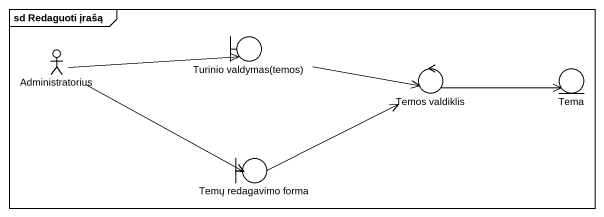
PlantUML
@startuml
mainframe sd Redaguoti įrašą
actor Administratorius
boundary "Turinio valdymas(temos)" as Turinio_valdymas_temos
control "Temos valdiklis" as Temos_valdiklis
entity Tema
boundary "Temų redagavimo forma" as Temų_redagavimo_forma
Administratorius -right-> Turinio_valdymas_temos
Administratorius -right-> Temų_redagavimo_forma
Turinio_valdymas_temos -right-> Temos_valdiklis
Temos_valdiklis -right-> Tema
Temų_redagavimo_forma -right-> Temos_valdiklis
@enduml
